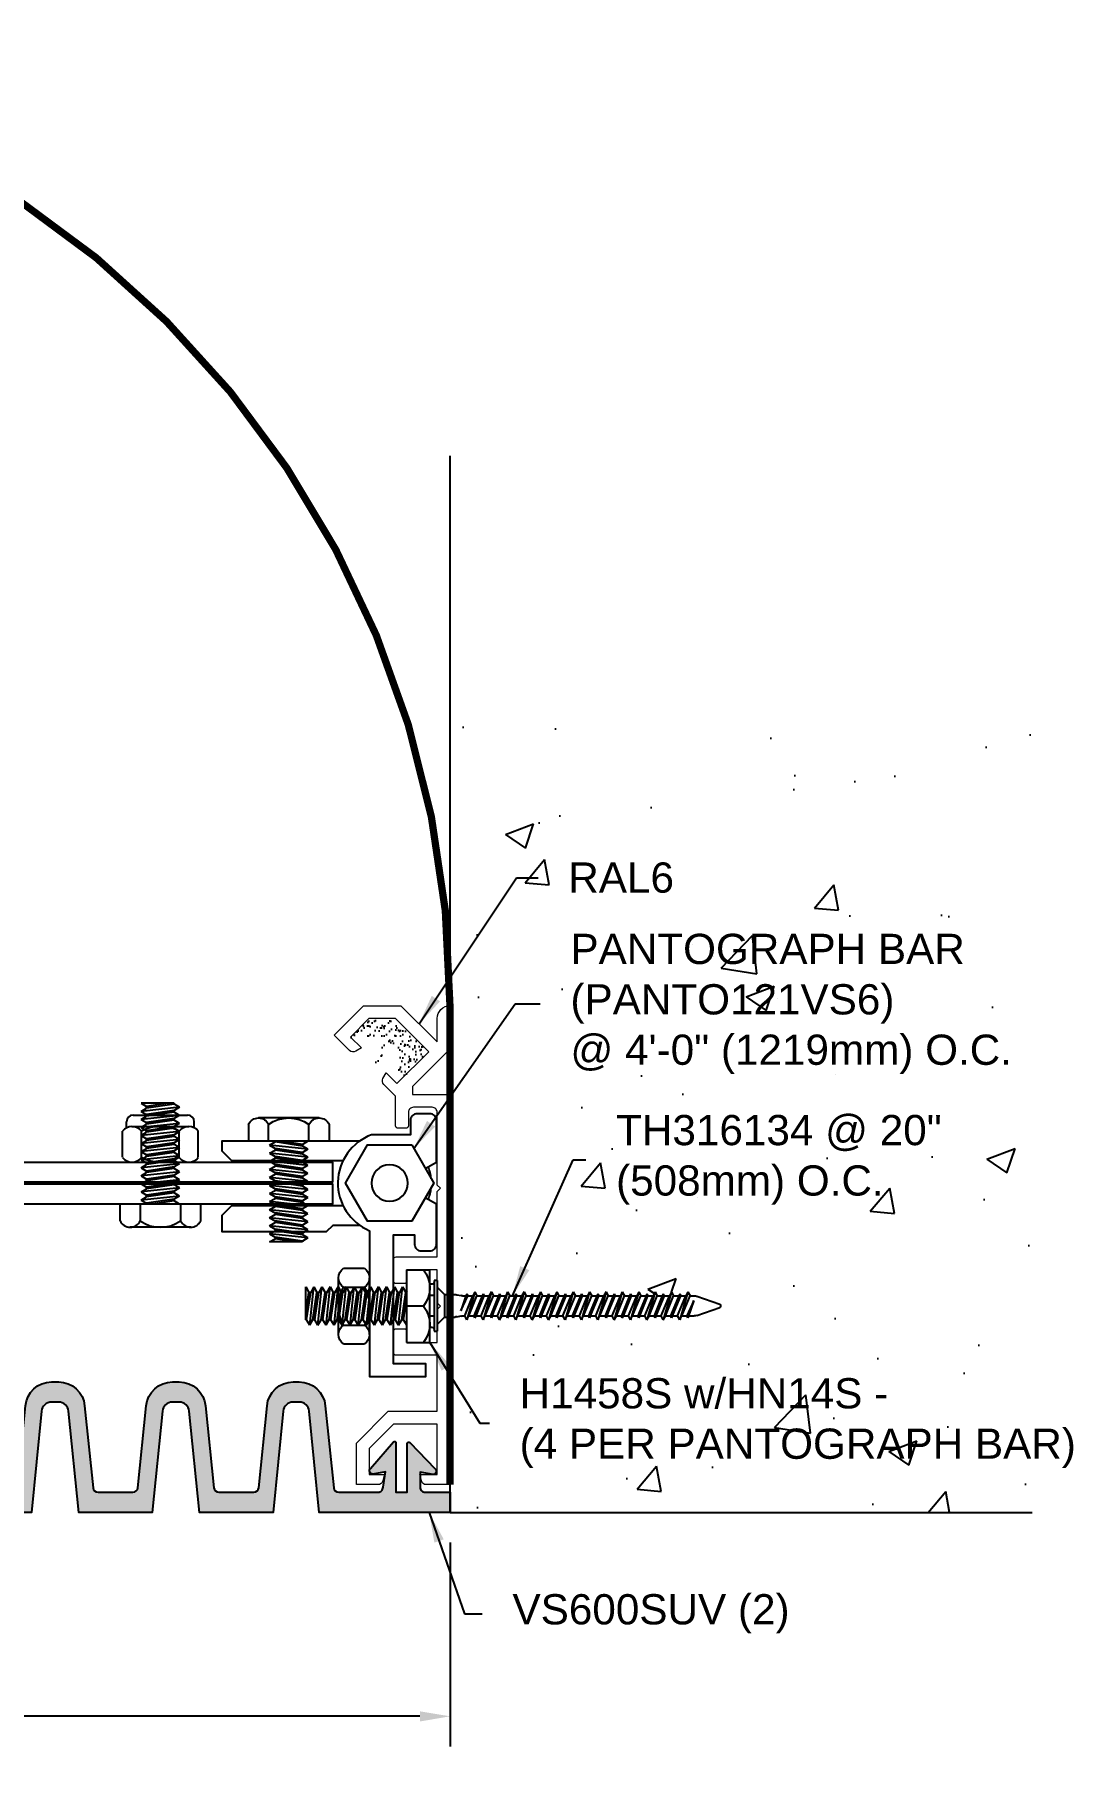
# Model space of a CAD drawing. Header units: inches. Extents: x 1.6 to 29.2, y -12.1 to 19.9.
# Drawn here: x 22.76 to 29.24, y -11.4 to -0.7 of the extents above; entities that cross this region are included whole.
import ezdxf

# ---------------------------------------------------------------- set-up
doc = ezdxf.new("R2010")
doc.units = ezdxf.units.IN
doc.header["$MEASUREMENT"] = 0
for name, color, linetype in [('Anchors', 4, 'Continuous'), ('Conditions', 1, 'Continuous'), ('Dimensions', 3, 'Continuous'), ('Fillers', 2, 'Continuous'), ('Metals', 7, 'Continuous'), ('Text', 2, 'Continuous')]:
    doc.layers.add(name, color=color, linetype=linetype)
doc.styles.add('Arial', font='arial.ttf')
doc.dimstyles.new('Arial', dxfattribs={"dimtxt": 0.1875, "dimasz": 0.1875, "dimexe": 0.1875, "dimexo": 0.1875, "dimgap": 0.1875, "dimtad": 0, "dimtih": 1, "dimtoh": 1, "dimdec": 4, "dimzin": 0, "dimdsep": 46, "dimlunit": 4, "dimtxsty": 'Arial', "dimcen": 0.1875, "dimadec": 0, "dimazin": 0, "dimtfac": 1, "dimtdec": 4, "dimtofl": 0, "dimtmove": 0, "dimatfit": 3, "dimfxl": 0, "dimfrac": 2, "dimtolj": 1, "dimtzin": 0, "dimarcsym": 0})

# ---------------------------------------------------------------- blocks, each defined once
blk = doc.blocks.new('H1458S')
for p, q in [((-0.188, 0.144), (0.187, 0.144)), ((-0.25, 0.104), (-0.25, 0)), ((-0.25, 0), (0.25, 0)), ((-0.125, 0), (-0.125, 0.104)), ((-0.119, 0), (-0.085, -0.02)), ((-0.085, -0.02), (0.048, 0)), ((0.125, 0), (0.125, 0.104)), ((0.25, 0.104), (0.25, 0)), ((-0.119, -0.05), (0.119, -0.025)), ((-0.119, -0.05), (-0.085, -0.03)), ((-0.119, -0.05), (-0.085, -0.07)), ((-0.119, -0.1), (0.119, -0.075)), ((-0.119, -0.1), (-0.085, -0.08)), ((-0.119, -0.1), (-0.085, -0.12)), ((-0.085, -0.03), (0.085, -0.005)), ((-0.085, -0.02), (-0.085, -0.03)), ((-0.085, -0.07), (0.085, -0.045)), ((-0.085, -0.08), (0.085, -0.055)), ((-0.085, -0.07), (-0.085, -0.08)), ((-0.085, -0.12), (0.085, -0.095)), ((-0.085, -0.13), (0.085, -0.105)), ((0.094, 0), (0.085, -0.005)), ((0.119, -0.025), (0.085, -0.005)), ((0.119, -0.025), (0.085, -0.045)), ((0.085, -0.045), (0.085, -0.055)), ((0.119, -0.075), (0.085, -0.055)), ((0.119, -0.075), (0.085, -0.095)), ((0.085, -0.095), (0.085, -0.105)), ((0.119, -0.125), (0.085, -0.105)), ((-0.119, -0.15), (0.119, -0.125)), ((-0.119, -0.15), (-0.085, -0.13)), ((-0.119, -0.15), (-0.085, -0.17)), ((-0.119, -0.2), (0.119, -0.175)), ((-0.119, -0.2), (-0.085, -0.18)), ((-0.119, -0.2), (-0.085, -0.22)), ((-0.085, -0.12), (-0.085, -0.13)), ((-0.085, -0.17), (0.085, -0.145)), ((-0.085, -0.18), (0.085, -0.155)), ((-0.085, -0.17), (-0.085, -0.18)), ((-0.085, -0.22), (0.085, -0.195)), ((-0.085, -0.23), (0.085, -0.205)), ((0.119, -0.125), (0.085, -0.145)), ((0.085, -0.145), (0.085, -0.155)), ((0.119, -0.175), (0.085, -0.155)), ((0.119, -0.175), (0.085, -0.195)), ((0.085, -0.195), (0.085, -0.205)), ((0.119, -0.225), (0.085, -0.205)), ((-0.119, -0.25), (0.119, -0.225)), ((-0.119, -0.25), (-0.085, -0.23)), ((-0.119, -0.25), (-0.085, -0.27)), ((-0.119, -0.3), (0.119, -0.275)), ((-0.119, -0.3), (-0.085, -0.28)), ((-0.119, -0.3), (-0.085, -0.32)), ((-0.085, -0.22), (-0.085, -0.23)), ((-0.085, -0.27), (0.085, -0.245)), ((-0.085, -0.28), (0.085, -0.255)), ((-0.085, -0.27), (-0.085, -0.28)), ((-0.085, -0.32), (0.085, -0.295)), ((-0.085, -0.33), (0.085, -0.305)), ((-0.085, -0.32), (-0.085, -0.33)), ((0.119, -0.225), (0.085, -0.245)), ((0.085, -0.245), (0.085, -0.255)), ((0.119, -0.275), (0.085, -0.255)), ((0.119, -0.275), (0.085, -0.295)), ((0.085, -0.295), (0.085, -0.305)), ((0.119, -0.325), (0.085, -0.305)), ((-0.119, -0.35), (0.119, -0.325)), ((-0.119, -0.35), (-0.085, -0.33)), ((-0.119, -0.35), (-0.085, -0.37)), ((-0.119, -0.4), (0.119, -0.375)), ((-0.119, -0.4), (-0.085, -0.38)), ((-0.119, -0.4), (-0.085, -0.42)), ((-0.119, -0.45), (0.119, -0.425)), ((-0.085, -0.37), (0.085, -0.345)), ((-0.085, -0.38), (0.085, -0.355)), ((-0.085, -0.37), (-0.085, -0.38)), ((-0.085, -0.42), (0.085, -0.395)), ((-0.085, -0.43), (0.085, -0.405)), ((-0.085, -0.42), (-0.085, -0.43)), ((0.119, -0.325), (0.085, -0.345)), ((0.085, -0.345), (0.085, -0.355)), ((0.119, -0.375), (0.085, -0.355)), ((0.119, -0.375), (0.085, -0.395)), ((0.085, -0.395), (0.085, -0.405)), ((0.119, -0.425), (0.085, -0.405)), ((0.119, -0.425), (0.085, -0.445)), ((-0.119, -0.45), (-0.085, -0.43)), ((-0.119, -0.45), (-0.085, -0.47)), ((-0.119, -0.5), (0.119, -0.475)), ((-0.119, -0.5), (-0.085, -0.48)), ((-0.119, -0.5), (-0.085, -0.52)), ((-0.119, -0.55), (0.119, -0.525)), ((-0.119, -0.55), (-0.085, -0.53)), ((-0.085, -0.47), (0.085, -0.445)), ((-0.085, -0.48), (0.085, -0.455)), ((-0.085, -0.47), (-0.085, -0.48)), ((-0.085, -0.52), (0.085, -0.495)), ((-0.085, -0.53), (0.085, -0.505)), ((-0.085, -0.52), (-0.085, -0.53)), ((0.085, -0.445), (0.085, -0.455)), ((0.119, -0.475), (0.085, -0.455)), ((0.119, -0.475), (0.085, -0.495)), ((0.085, -0.495), (0.085, -0.505)), ((0.119, -0.525), (0.085, -0.505)), ((0.119, -0.525), (0.085, -0.545)), ((-0.119, -0.55), (-0.085, -0.57)), ((-0.119, -0.6), (0.119, -0.575)), ((-0.119, -0.6), (-0.085, -0.58)), ((-0.119, -0.6), (-0.085, -0.62)), ((-0.085, -0.57), (0.085, -0.545)), ((-0.085, -0.58), (0.085, -0.555)), ((-0.085, -0.57), (-0.085, -0.58)), ((-0.085, -0.62), (0.085, -0.595)), ((-0.085, -0.62), (-0.085, -0.625)), ((-0.085, -0.625), (0.119, -0.625)), ((-0.048, -0.625), (0.085, -0.605)), ((0.085, -0.545), (0.085, -0.555)), ((0.119, -0.575), (0.085, -0.555)), ((0.119, -0.575), (0.085, -0.595)), ((0.085, -0.595), (0.085, -0.605)), ((0.119, -0.625), (0.085, -0.605))]:
    blk.add_line(p, q)
for centre, radius, start, end in [((-0.188, 0.075), 0.0688, 24.7615, 155.2385), ((0, -0.071), 0.215, 54.5107, 125.4893), ((0.187, 0.075), 0.0688, 24.7615, 155.2385)]:
    blk.add_arc(centre, radius, start, end)
blk = doc.blocks.new('HLN14S')
for p, q in [((-0.21, 0.213), (-0.21, 0.25)), ((-0.176, 0.222), (0.176, 0.222)), ((-0.168, 0.292), (0.168, 0.292)), ((0.21, 0.213), (0.21, 0.25)), ((-0.234, 0.03), (-0.234, 0.192)), ((-0.117, 0.03), (-0.117, 0.192)), ((0.117, 0.03), (0.117, 0.192)), ((0.234, 0.03), (0.234, 0.192)), ((-0.176, 0), (0.176, 0))]:
    blk.add_line(p, q)
for centre, radius, start, end in [((-0.176, 0.149), 0.0723, 35.7751, 144.2249), ((-0.168, 0.25), 0.0418, 90, 180), ((0, -0.022), 0.244, 61.2813, 118.7187), ((0.176, 0.149), 0.0723, 35.7751, 144.2249), ((0.168, 0.25), 0.0418, 0, 90), ((-0.176, 0.072), 0.0723, 215.7751, 324.2249), ((0, 0.244), 0.244, 241.2813, 298.7187), ((0.176, 0.072), 0.0723, 215.7751, 324.2249)]:
    blk.add_arc(centre, radius, start, end)
blk = doc.blocks.new('HN14S')
for p, q in [((-0.176, 0), (0.176, 0)), ((-0.234, -0.161), (-0.234, -0.03)), ((-0.117, -0.161), (-0.117, -0.03)), ((0.117, -0.161), (0.117, -0.03)), ((0.235, -0.161), (0.235, -0.03)), ((-0.176, -0.191), (0.176, -0.191))]:
    blk.add_line(p, q)
for centre, radius, start, end in [((-0.176, -0.072), 0.0723, 35.7751, 144.2249), ((0, -0.244), 0.244, 61.2813, 118.7187), ((0.176, -0.072), 0.0723, 35.7751, 144.2249), ((-0.176, -0.119), 0.0723, 215.7751, 324.2249), ((0, 0.053), 0.244, 241.2813, 298.7187), ((0.176, -0.119), 0.0723, 215.7751, 324.2249)]:
    blk.add_arc(centre, radius, start, end)
blk = doc.blocks.new('H1458 TURNED')
for p, q in [((2.003, 22.663), (1.859, 22.663)), ((1.859, 22.213), (1.859, 22.663)), ((2.003, 22.213), (2.003, 22.663)), ((2.003, 22.532), (2.009, 22.523)), ((2.028, 22.557), (2.009, 22.523)), ((2.034, 22.353), (2.009, 22.523)), ((2.028, 22.557), (2.048, 22.523)), ((2.053, 22.319), (2.028, 22.557)), ((2.073, 22.353), (2.048, 22.523)), ((2.048, 22.523), (2.059, 22.523)), ((2.078, 22.557), (2.059, 22.523)), ((2.084, 22.353), (2.059, 22.523)), ((2.078, 22.557), (2.098, 22.523)), ((2.103, 22.319), (2.078, 22.557)), ((2.123, 22.353), (2.098, 22.523)), ((2.098, 22.523), (2.109, 22.523)), ((2.128, 22.557), (2.109, 22.523)), ((2.134, 22.353), (2.109, 22.523)), ((2.128, 22.557), (2.148, 22.523)), ((2.153, 22.319), (2.128, 22.557)), ((2.173, 22.353), (2.148, 22.523)), ((2.148, 22.523), (2.159, 22.523)), ((2.178, 22.557), (2.159, 22.523)), ((2.184, 22.353), (2.159, 22.523)), ((2.178, 22.557), (2.198, 22.523)), ((2.203, 22.319), (2.178, 22.557)), ((2.223, 22.353), (2.198, 22.523)), ((2.198, 22.523), (2.209, 22.523)), ((2.228, 22.557), (2.209, 22.523)), ((2.234, 22.353), (2.209, 22.523)), ((2.228, 22.557), (2.248, 22.523)), ((2.253, 22.319), (2.228, 22.557)), ((2.273, 22.353), (2.248, 22.523)), ((2.248, 22.523), (2.259, 22.523)), ((2.278, 22.557), (2.259, 22.523)), ((2.284, 22.353), (2.259, 22.523)), ((2.278, 22.557), (2.298, 22.523)), ((2.303, 22.319), (2.278, 22.557)), ((2.298, 22.523), (2.309, 22.523)), ((2.323, 22.353), (2.298, 22.523)), ((2.328, 22.557), (2.309, 22.523)), ((2.334, 22.353), (2.309, 22.523)), ((2.328, 22.557), (2.348, 22.523)), ((2.353, 22.319), (2.328, 22.557)), ((2.373, 22.353), (2.348, 22.523)), ((2.348, 22.523), (2.359, 22.523)), ((2.378, 22.557), (2.359, 22.523)), ((2.384, 22.353), (2.359, 22.523)), ((2.378, 22.557), (2.398, 22.523)), ((2.403, 22.319), (2.378, 22.557)), ((2.423, 22.353), (2.398, 22.523)), ((2.398, 22.523), (2.409, 22.523)), ((2.428, 22.557), (2.409, 22.523)), ((2.434, 22.353), (2.409, 22.523)), ((2.428, 22.557), (2.448, 22.523)), ((2.453, 22.319), (2.428, 22.557)), ((2.473, 22.353), (2.448, 22.523)), ((2.448, 22.523), (2.459, 22.523)), ((2.478, 22.557), (2.459, 22.523)), ((2.484, 22.353), (2.459, 22.523)), ((2.478, 22.557), (2.498, 22.523)), ((2.503, 22.319), (2.478, 22.557)), ((2.523, 22.353), (2.498, 22.523)), ((2.498, 22.523), (2.509, 22.523)), ((2.528, 22.557), (2.509, 22.523)), ((2.534, 22.353), (2.509, 22.523)), ((2.528, 22.557), (2.548, 22.523)), ((2.553, 22.319), (2.528, 22.557)), ((2.573, 22.353), (2.548, 22.523)), ((2.548, 22.523), (2.559, 22.523)), ((2.578, 22.557), (2.559, 22.523)), ((2.584, 22.353), (2.559, 22.523)), ((2.578, 22.557), (2.598, 22.523)), ((2.603, 22.319), (2.578, 22.557)), ((2.598, 22.523), (2.609, 22.523)), ((2.623, 22.353), (2.598, 22.523)), ((2.628, 22.557), (2.609, 22.523)), ((2.628, 22.389), (2.609, 22.523)), ((2.628, 22.353), (2.628, 22.557)), ((1.899, 22.438), (2.003, 22.438)), ((2.023, 22.353), (2.003, 22.486)), ((2.003, 22.319), (2.023, 22.353)), ((2.023, 22.353), (2.034, 22.353)), ((2.053, 22.319), (2.034, 22.353)), ((2.053, 22.319), (2.073, 22.353)), ((2.073, 22.353), (2.084, 22.353)), ((2.103, 22.319), (2.084, 22.353)), ((2.103, 22.319), (2.123, 22.353)), ((2.123, 22.353), (2.134, 22.353)), ((2.153, 22.319), (2.134, 22.353)), ((2.153, 22.319), (2.173, 22.353)), ((2.173, 22.353), (2.184, 22.353)), ((2.203, 22.319), (2.184, 22.353)), ((2.203, 22.319), (2.223, 22.353)), ((2.223, 22.353), (2.234, 22.353)), ((2.253, 22.319), (2.234, 22.353)), ((2.253, 22.319), (2.273, 22.353)), ((2.273, 22.353), (2.284, 22.353)), ((2.303, 22.319), (2.284, 22.353)), ((2.303, 22.319), (2.323, 22.353)), ((2.323, 22.353), (2.334, 22.353)), ((2.353, 22.319), (2.334, 22.353)), ((2.353, 22.319), (2.373, 22.353)), ((2.373, 22.353), (2.384, 22.353)), ((2.403, 22.319), (2.384, 22.353)), ((2.403, 22.319), (2.423, 22.353)), ((2.423, 22.353), (2.434, 22.353)), ((2.453, 22.319), (2.434, 22.353)), ((2.453, 22.319), (2.473, 22.353)), ((2.473, 22.353), (2.484, 22.353)), ((2.503, 22.319), (2.484, 22.353)), ((2.503, 22.319), (2.523, 22.353)), ((2.523, 22.353), (2.534, 22.353)), ((2.553, 22.319), (2.534, 22.353)), ((2.553, 22.319), (2.573, 22.353)), ((2.573, 22.353), (2.584, 22.353)), ((2.603, 22.319), (2.584, 22.353)), ((2.603, 22.319), (2.623, 22.353)), ((2.623, 22.353), (2.628, 22.353)), ((2.003, 22.213), (1.859, 22.213)), ((2.003, 22.213), (1.899, 22.213))]:
    blk.add_line(p, q)
for centre in [(2.036, 22.551), (2.036, 22.326)]:
    blk.add_arc(centre, 0.177, 140.4539, 219.5461)
blk = doc.blocks.new('TH316134 BEYOND')
for p, q in [((-0.157, 0.019), (0.157, 0.019)), ((-0.157, 0), (-0.157, 0.019)), ((-0.157, 0), (0.157, 0)), ((-0.135, 0.029), (-0.134, 0.046)), ((-0.115, 0), (-0.07, -0.045)), ((-0.065, 0.019), (-0.065, 0.046)), ((0.064, 0.019), (0.064, 0.046)), ((0.115, 0), (0.07, -0.045)), ((0.135, 0.029), (0.134, 0.046)), ((0.157, 0.019), (0.157, 0)), ((-0.07, -0.045), (0.07, -0.045)), ((-0.07, -0.045), (-0.07, -0.112)), ((0.07, -0.045), (0.07, -0.112)), ((-0.086, -0.234), (0.086, -0.184)), ((-0.074, -0.184), (0.032, -0.147)), ((-0.074, -0.184), (-0.062, -0.177)), ((-0.074, -0.184), (-0.062, -0.19)), ((-0.069, -0.122), (-0.063, -0.148)), ((0.032, -0.147), (-0.062, -0.19)), ((-0.062, -0.177), (0.032, -0.147)), ((-0.062, -0.157), (-0.062, -0.177)), ((0.062, -0.171), (-0.062, -0.221)), ((-0.062, -0.19), (-0.062, -0.221)), ((0.062, -0.197), (-0.062, -0.247)), ((0.062, -0.157), (0.062, -0.171)), ((0.086, -0.184), (0.062, -0.171)), ((0.086, -0.184), (0.062, -0.197)), ((0.062, -0.197), (0.062, -0.228)), ((0.069, -0.122), (0.063, -0.148)), ((-0.086, -0.234), (-0.062, -0.221)), ((-0.086, -0.234), (-0.062, -0.247)), ((-0.086, -0.336), (0.086, -0.285)), ((-0.074, -0.285), (0.074, -0.234)), ((-0.074, -0.285), (-0.062, -0.279)), ((-0.074, -0.285), (-0.062, -0.291)), ((-0.062, -0.279), (0.062, -0.228)), ((0.062, -0.241), (-0.062, -0.291)), ((-0.062, -0.247), (-0.062, -0.279)), ((0.062, -0.272), (-0.062, -0.323)), ((-0.062, -0.291), (-0.062, -0.323)), ((0.062, -0.298), (-0.062, -0.349)), ((0.074, -0.234), (0.062, -0.228)), ((0.074, -0.234), (0.062, -0.241)), ((0.062, -0.241), (0.062, -0.272)), ((0.086, -0.285), (0.062, -0.272)), ((0.086, -0.285), (0.062, -0.298)), ((0.062, -0.298), (0.062, -0.33)), ((-0.086, -0.336), (-0.062, -0.323)), ((-0.086, -0.336), (-0.062, -0.349)), ((-0.086, -0.437), (0.086, -0.387)), ((-0.086, -0.437), (-0.062, -0.425)), ((-0.074, -0.387), (0.074, -0.336)), ((-0.074, -0.387), (-0.062, -0.381)), ((-0.074, -0.387), (-0.062, -0.393)), ((-0.062, -0.381), (0.062, -0.33)), ((0.062, -0.342), (-0.062, -0.393)), ((-0.062, -0.349), (-0.062, -0.381)), ((0.062, -0.374), (-0.062, -0.425)), ((-0.062, -0.393), (-0.062, -0.425)), ((0.062, -0.4), (-0.062, -0.45)), ((0.074, -0.336), (0.062, -0.33)), ((0.074, -0.336), (0.062, -0.342)), ((0.062, -0.342), (0.062, -0.374)), ((0.086, -0.387), (0.062, -0.374)), ((0.086, -0.387), (0.062, -0.4)), ((0.062, -0.4), (0.062, -0.431)), ((-0.086, -0.437), (-0.062, -0.45)), ((-0.086, -0.539), (0.086, -0.488)), ((-0.086, -0.539), (-0.062, -0.526)), ((-0.074, -0.488), (0.074, -0.437)), ((-0.074, -0.488), (-0.062, -0.482)), ((-0.074, -0.488), (-0.062, -0.494)), ((-0.062, -0.482), (0.062, -0.431)), ((0.062, -0.444), (-0.062, -0.494)), ((-0.062, -0.45), (-0.062, -0.482)), ((0.062, -0.475), (-0.062, -0.526)), ((-0.062, -0.494), (-0.062, -0.526)), ((0.062, -0.501), (-0.062, -0.552)), ((-0.062, -0.584), (0.062, -0.533)), ((0.074, -0.437), (0.062, -0.431)), ((0.074, -0.437), (0.062, -0.444)), ((0.062, -0.444), (0.062, -0.475)), ((0.086, -0.488), (0.062, -0.475)), ((0.086, -0.488), (0.062, -0.501)), ((0.062, -0.501), (0.062, -0.533)), ((0.074, -0.539), (0.062, -0.533)), ((-0.086, -0.539), (-0.062, -0.552)), ((-0.086, -0.641), (0.086, -0.59)), ((-0.086, -0.641), (-0.062, -0.628)), ((-0.086, -0.641), (-0.062, -0.654)), ((-0.074, -0.59), (0.074, -0.539)), ((-0.074, -0.59), (-0.062, -0.584)), ((-0.074, -0.59), (-0.062, -0.596)), ((-0.074, -0.691), (0.074, -0.641)), ((0.062, -0.545), (-0.062, -0.596)), ((-0.062, -0.552), (-0.062, -0.584)), ((0.062, -0.577), (-0.062, -0.628)), ((-0.062, -0.596), (-0.062, -0.628)), ((0.062, -0.603), (-0.062, -0.654)), ((-0.062, -0.685), (0.062, -0.634)), ((0.074, -0.539), (0.062, -0.545)), ((0.062, -0.545), (0.062, -0.577)), ((0.086, -0.59), (0.062, -0.577)), ((0.086, -0.59), (0.062, -0.603)), ((0.062, -0.603), (0.062, -0.634)), ((0.074, -0.641), (0.062, -0.634)), ((0.074, -0.641), (0.062, -0.647)), ((-0.086, -0.742), (0.086, -0.691)), ((-0.086, -0.742), (-0.062, -0.729)), ((-0.086, -0.742), (-0.062, -0.755)), ((-0.074, -0.691), (-0.062, -0.685)), ((-0.074, -0.691), (-0.062, -0.698)), ((-0.074, -0.793), (0.074, -0.742)), ((0.062, -0.647), (-0.062, -0.698)), ((-0.062, -0.654), (-0.062, -0.685)), ((0.062, -0.678), (-0.062, -0.729)), ((-0.062, -0.698), (-0.062, -0.729)), ((0.062, -0.704), (-0.062, -0.755)), ((-0.062, -0.787), (0.062, -0.736)), ((0.062, -0.748), (-0.062, -0.799)), ((0.062, -0.647), (0.062, -0.678)), ((0.086, -0.691), (0.062, -0.678)), ((0.086, -0.691), (0.062, -0.704)), ((0.062, -0.704), (0.062, -0.736)), ((0.074, -0.742), (0.062, -0.736)), ((0.074, -0.742), (0.062, -0.748)), ((0.062, -0.748), (0.062, -0.78)), ((-0.086, -0.844), (0.086, -0.793)), ((-0.086, -0.844), (-0.062, -0.831)), ((-0.086, -0.844), (-0.062, -0.857)), ((-0.074, -0.793), (-0.062, -0.787)), ((-0.074, -0.793), (-0.062, -0.799)), ((-0.074, -0.895), (0.074, -0.844)), ((-0.062, -0.755), (-0.062, -0.787)), ((0.062, -0.78), (-0.062, -0.831)), ((-0.062, -0.799), (-0.062, -0.831)), ((0.062, -0.806), (-0.062, -0.857)), ((-0.062, -0.888), (0.062, -0.838)), ((0.062, -0.85), (-0.062, -0.901)), ((-0.062, -0.857), (-0.062, -0.888)), ((0.086, -0.793), (0.062, -0.78)), ((0.086, -0.793), (0.062, -0.806)), ((0.062, -0.806), (0.062, -0.838)), ((0.074, -0.844), (0.062, -0.838)), ((0.074, -0.844), (0.062, -0.85)), ((0.062, -0.85), (0.062, -0.882)), ((-0.086, -0.945), (0.086, -0.895)), ((-0.086, -0.945), (-0.062, -0.932)), ((-0.086, -0.945), (-0.062, -0.958)), ((-0.074, -0.895), (-0.062, -0.888)), ((-0.074, -0.895), (-0.062, -0.901)), ((-0.074, -0.996), (0.074, -0.945)), ((0.062, -0.882), (-0.062, -0.932)), ((-0.062, -0.901), (-0.062, -0.932)), ((0.062, -0.907), (-0.062, -0.958)), ((-0.062, -0.99), (0.062, -0.939)), ((0.062, -0.951), (-0.062, -1.002)), ((-0.062, -0.958), (-0.062, -0.99)), ((0.086, -0.895), (0.062, -0.882)), ((0.086, -0.895), (0.062, -0.907)), ((0.062, -0.907), (0.062, -0.939)), ((0.074, -0.945), (0.062, -0.939)), ((0.074, -0.945), (0.062, -0.951)), ((0.062, -0.951), (0.062, -0.983)), ((-0.086, -1.047), (0.086, -0.996)), ((-0.086, -1.047), (-0.062, -1.034)), ((-0.086, -1.047), (-0.062, -1.06)), ((-0.074, -0.996), (-0.062, -0.99)), ((-0.074, -0.996), (-0.062, -1.002)), ((-0.074, -1.098), (0.074, -1.047)), ((0.062, -0.983), (-0.062, -1.034)), ((-0.062, -1.002), (-0.062, -1.034)), ((0.062, -1.009), (-0.062, -1.06)), ((-0.062, -1.091), (0.062, -1.041)), ((0.062, -1.053), (-0.062, -1.104)), ((-0.062, -1.06), (-0.062, -1.091)), ((0.086, -0.996), (0.062, -0.983)), ((0.086, -0.996), (0.062, -1.009)), ((0.062, -1.009), (0.062, -1.041)), ((0.074, -1.047), (0.062, -1.041)), ((0.074, -1.047), (0.062, -1.053)), ((0.062, -1.053), (0.062, -1.085)), ((-0.086, -1.148), (0.086, -1.098)), ((-0.086, -1.148), (-0.062, -1.136)), ((-0.086, -1.148), (-0.062, -1.161)), ((-0.074, -1.098), (-0.062, -1.091)), ((-0.074, -1.098), (-0.062, -1.104)), ((-0.074, -1.199), (0.074, -1.148)), ((0.062, -1.085), (-0.062, -1.136)), ((-0.062, -1.104), (-0.062, -1.136)), ((0.062, -1.111), (-0.062, -1.161)), ((-0.062, -1.193), (0.062, -1.142)), ((0.062, -1.155), (-0.062, -1.205)), ((-0.062, -1.161), (-0.062, -1.193)), ((0.086, -1.098), (0.062, -1.085)), ((0.086, -1.098), (0.062, -1.111)), ((0.062, -1.111), (0.062, -1.142)), ((0.074, -1.148), (0.062, -1.142)), ((0.074, -1.148), (0.062, -1.155)), ((0.062, -1.155), (0.062, -1.186)), ((-0.086, -1.25), (0.086, -1.199)), ((-0.086, -1.25), (-0.062, -1.237)), ((-0.086, -1.25), (-0.062, -1.263)), ((-0.074, -1.199), (-0.062, -1.193)), ((-0.074, -1.199), (-0.062, -1.205)), ((-0.074, -1.301), (0.074, -1.25)), ((0.062, -1.186), (-0.062, -1.237)), ((-0.062, -1.205), (-0.062, -1.237)), ((0.062, -1.212), (-0.062, -1.263)), ((-0.062, -1.295), (0.062, -1.244)), ((0.062, -1.256), (-0.062, -1.307)), ((-0.062, -1.263), (-0.062, -1.295)), ((0.086, -1.199), (0.062, -1.186)), ((0.086, -1.199), (0.062, -1.212)), ((0.062, -1.212), (0.062, -1.244)), ((0.074, -1.25), (0.062, -1.244)), ((0.074, -1.25), (0.062, -1.256)), ((0.062, -1.256), (0.062, -1.288)), ((-0.086, -1.352), (0.086, -1.301)), ((-0.086, -1.352), (-0.062, -1.339)), ((-0.086, -1.352), (-0.062, -1.364)), ((-0.074, -1.301), (-0.062, -1.295)), ((-0.074, -1.301), (-0.062, -1.307)), ((-0.074, -1.402), (0.074, -1.352)), ((0.062, -1.288), (-0.062, -1.339)), ((-0.062, -1.307), (-0.062, -1.339)), ((0.062, -1.314), (-0.062, -1.364)), ((-0.062, -1.396), (0.062, -1.345)), ((0.062, -1.358), (-0.062, -1.409)), ((-0.062, -1.364), (-0.062, -1.396)), ((0.062, -1.389), (-0.062, -1.44)), ((0.086, -1.301), (0.062, -1.288)), ((0.086, -1.301), (0.062, -1.314)), ((0.062, -1.314), (0.062, -1.345)), ((0.074, -1.352), (0.062, -1.345)), ((0.074, -1.352), (0.062, -1.358)), ((0.062, -1.358), (0.062, -1.389)), ((0.086, -1.402), (0.062, -1.389)), ((-0.086, -1.453), (0.086, -1.402)), ((-0.086, -1.453), (-0.062, -1.44)), ((-0.086, -1.453), (-0.062, -1.466)), ((-0.074, -1.402), (-0.062, -1.396)), ((-0.074, -1.402), (-0.062, -1.409)), ((-0.074, -1.504), (0.074, -1.453)), ((-0.074, -1.504), (-0.062, -1.498)), ((-0.062, -1.409), (-0.062, -1.44)), ((0.062, -1.415), (-0.062, -1.466)), ((-0.062, -1.498), (0.062, -1.447)), ((0.062, -1.459), (-0.062, -1.51)), ((-0.062, -1.466), (-0.062, -1.498)), ((0.062, -1.491), (-0.062, -1.542)), ((0.086, -1.402), (0.062, -1.415)), ((0.062, -1.415), (0.062, -1.447)), ((0.074, -1.453), (0.062, -1.447)), ((0.074, -1.453), (0.062, -1.459)), ((0.062, -1.459), (0.062, -1.491)), ((0.086, -1.504), (0.062, -1.491)), ((-0.086, -1.555), (0.086, -1.504)), ((-0.086, -1.555), (-0.062, -1.542)), ((-0.086, -1.555), (-0.062, -1.568)), ((-0.074, -1.504), (-0.062, -1.51)), ((-0.062, -1.51), (-0.062, -1.542)), ((0.062, -1.517), (-0.062, -1.568)), ((-0.062, -1.568), (-0.062, -1.593)), ((-0.034, -1.592), (0.062, -1.549)), ((-0.034, -1.592), (0.074, -1.555)), ((0.062, -1.561), (-0.034, -1.592)), ((0.086, -1.504), (0.062, -1.517)), ((0.062, -1.517), (0.062, -1.549)), ((0.074, -1.555), (0.062, -1.549)), ((0.074, -1.555), (0.062, -1.561)), ((0.062, -1.561), (0.062, -1.593)), ((-0.06, -1.609), (-0.01, -1.752)), ((0.06, -1.609), (0.01, -1.752))]:
    blk.add_line(p, q)
for centre, radius, start, end in [((-0.146, 0.03), 0.0112, 270, 355), ((0.146, 0.03), 0.0112, 185, 270), ((-0.023, -0.112), 0.0465, 180, 191.9357), ((-0.109, -0.157), 0.0465, 0, 11.9357), ((0.109, -0.157), 0.0465, 168.0643, 180), ((0.023, -0.112), 0.0465, 348.0643, 0), ((-0.016, -1.593), 0.0465, 180, 199.3058), ((0.016, -1.593), 0.0465, 340.6942, 0), ((0, -1.747), 0.0106, 204.1001, 335.8999)]:
    blk.add_arc(centre, radius, start, end)
blk = doc.blocks.new('Ral6')
at = {"lineweight": 5}
blk.add_lwpolyline([(4.189, 4.51, 0.414214), (4.204, 4.525), (4.204, 4.66, 0.414214), (4.189, 4.675), (3.934, 4.675), (3.934, 5.081), (3.914, 5.101), (3.934, 5.121), (3.934, 5.572, -0.414214), (3.965, 5.603), (4.081, 5.603, -0.414214), (4.112, 5.572), (4.112, 5.488, 0.414214), (4.127, 5.473), (4.177, 5.473, 0.414214), (4.192, 5.488), (4.192, 5.672), (4.265, 5.745, 0.339454), (4.27, 5.782), (4.25, 5.817), (4.183, 5.75), (3.986, 5.947), (4.192, 6.153), (4.357, 6.153), (4.471, 6.039), (4.404, 5.971), (4.439, 5.951, 0.339454), (4.477, 5.956), (4.572, 6.051), (4.39, 6.233), (4.159, 6.233), (3.934, 6.009), (3.934, 6.154, 0.416043), (3.854, 6.233), (3.854, 5.966), (4.087, 5.733), (4.087, 5.683), (3.854, 5.683), (3.854, 3.263), (4.002, 3.263, 0.339454), (4.032, 3.286), (4.042, 3.325), (3.934, 3.325), (3.934, 3.638), (4.205, 3.638), (4.355, 3.488), (4.355, 3.325), (4.26, 3.325), (4.271, 3.286, 0.339454), (4.301, 3.263), (4.435, 3.263), (4.435, 3.521), (4.238, 3.718), (3.934, 3.718), (3.934, 4.065), (4.189, 4.065, 0.414214), (4.204, 4.08), (4.204, 4.215, 0.414214), (4.189, 4.23), (4.139, 4.23, 0.414214), (4.124, 4.215), (4.124, 4.145), (3.934, 4.145), (3.934, 4.35), (3.914, 4.37), (3.934, 4.39), (3.934, 4.595), (4.124, 4.595), (4.124, 4.525, 0.414214), (4.139, 4.51)], format="xyb", close=True, dxfattribs=at)
blk = doc.blocks.new('BL14B & C + ALL THREAD AND NUT')
for points in [[(3.127, 22.822), (3.058, 22.862), (3.058, 23.122, -0.414214), (3.098, 23.162), (3.178, 23.162, -0.414214), (3.218, 23.122), (3.218, 23.032), (3.46, 23.032, -0.678595), (3.473, 22.437), (3.473, 21.532), (3.123, 21.532), (3.123, 21.612), (3.323, 21.612), (3.323, 22.412), (3.193, 22.412), (3.193, 22.352, -0.414214), (3.153, 22.312), (3.098, 22.312, -0.414214), (3.058, 22.352), (3.058, 22.602), (3.127, 22.641)], [(3.09, 22.759, -0.074148), (3.109, 22.833)], [(3.109, 22.631, -0.074148), (3.09, 22.705)]]:
    blk.add_lwpolyline(points, format="xyb")
blk.add_lwpolyline([(3.211, 22.969), (3.074, 22.732), (3.211, 22.495), (3.485, 22.495), (3.622, 22.732), (3.485, 22.969)], close=True)
for points in [[(3.535, 22.992), (4.388, 22.992), (4.388, 22.932), (4.328, 22.872), (3.636, 22.872)], [(3.636, 22.592), (4.328, 22.592), (4.388, 22.532), (4.388, 22.432), (3.738, 22.432), (3.698, 22.472), (3.535, 22.472)]]:
    blk.add_lwpolyline(points)
blk.add_circle((3.348, 22.732), 0.113)
blk = doc.blocks.new('pantograph - profile')
at = {"layer": 'Metals'}
for points in [[(3.701, 22.862), (14.244, 22.862), (14.244, 22.737), (3.701, 22.737)], [(3.701, 22.727), (14.244, 22.727), (14.244, 22.602), (3.701, 22.602)]]:
    blk.add_lwpolyline(points, close=True, dxfattribs=at)
at = {"xscale": -1}
blk.add_blockref('Ral6', (18.826, 17.599), dxfattribs=at)
at = {"layer": 'Anchors', "rotation": 180}
blk.add_blockref('H1458S', (13.176, 22.602), dxfattribs=at)
at = {"layer": 'Anchors'}
blk.add_blockref('HLN14S', (13.176, 22.862), dxfattribs=at)
at = {"layer": 'Anchors', "xscale": -1}
for name, p in [('H1458S', (13.972, 22.992)), ('H1458 TURNED', (16.706, -0.469))]:
    blk.add_blockref(name, p, dxfattribs=at)
for name, p, rotation in [('HN14S', (14.472, 21.969), 270), ('TH316134 BEYOND', (14.892, 21.971), 90)]:
    blk.add_blockref(name, p, dxfattribs=dict(at, rotation=rotation))
at = {"layer": 'Metals', "xscale": -1}
blk.add_blockref('BL14B & C + ALL THREAD AND NUT', (17.945, 0), dxfattribs=at)
blk = doc.blocks.new('*D38')
at = {"layer": 'Defpoints', "color": 0}
for p in [(13.334, -9.861), (25.334, -9.861), (25.334, -11.125)]:
    blk.add_point(p, dxfattribs=at)
at = {"layer": 'Dimensions', "color": 0, "lineweight": -2}
for p, q in [((13.334, -10.048), (13.334, -11.313)), ((25.334, -10.048), (25.334, -11.313)), ((13.522, -11.125), (18.582, -11.125)), ((25.147, -11.125), (20.087, -11.125))]:
    blk.add_line(p, q, dxfattribs=at)
at = {"layer": 'Dimensions', "color": 0}
for points in [[(13.522, -11.094), (13.522, -11.157), (13.334, -11.125)], [(25.147, -11.094), (25.147, -11.157), (25.334, -11.125)]]:
    blk.add_solid(points, dxfattribs=at)
at = {"layer": 'Dimensions', "color": 0, "insert": (19.334, -11.125), "char_height": 0.1875, "attachment_point": 5, "style": 'Arial'}
blk.add_mtext("\\A1;1'\\P [305mm]", dxfattribs=at)
blk = doc.blocks.new('Vs600s')
blk.add_hatch(color=256).paths.add_polyline_path([(6, 0.125), (5.825, 0.125, -0.414214), (5.794, 0.156), (5.772, 0.238), (5.874, 0.235, 0.635343), (5.89, 0.268), (5.732, 0.433, 0.67662), (5.714, 0.427), (5.714, 0.125), (5.644, 0.125), (5.644, 0.43, 0.637589), (5.628, 0.438), (5.476, 0.273, 0.699658), (5.489, 0.238), (5.574, 0.251), (5.564, 0.156, -0.414214), (5.533, 0.125), (5.311, 0.125, -0.388264), (5.28, 0.153), (5.228, 0.661, 0.388879), (5.067, 0.809), (5.028, 0.809, 0.388879), (4.867, 0.661), (4.815, 0.153, -0.388264), (4.784, 0.125), (4.568, 0.125, -0.386279), (4.537, 0.153), (4.485, 0.661, 0.388879), (4.323, 0.809), (4.279, 0.809, 0.388879), (4.118, 0.661), (4.066, 0.153, -0.388264), (4.035, 0.125), (3.819, 0.125, -0.388264), (3.788, 0.153), (3.736, 0.661, 0.388879), (3.574, 0.809), (3.531, 0.809, 0.388879), (3.369, 0.661), (3.317, 0.153, -0.388264), (3.286, 0.125), (3.147, 0.125, -0.414214), (3.116, 0.156), (3.106, 0.243), (3.183, 0.235, 0.684825), (3.196, 0.27), (3.053, 0.433, 0.67662), (3.036, 0.427), (3.036, 0.125), (2.966, 0.125), (2.966, 0.43, 0.637589), (2.949, 0.438), (2.804, 0.273, 0.699658), (2.817, 0.238), (2.896, 0.248), (2.886, 0.156, -0.414214), (2.855, 0.125), (2.716, 0.125, -0.388264), (2.685, 0.153), (2.633, 0.661, 0.388879), (2.471, 0.809), (2.427, 0.809, 0.388879), (2.266, 0.661), (2.214, 0.153, -0.388264), (2.183, 0.125), (1.967, 0.125, -0.388264), (1.936, 0.153), (1.884, 0.661, 0.388879), (1.722, 0.809), (1.679, 0.809, 0.388879), (1.517, 0.661), (1.465, 0.153, -0.386279), (1.434, 0.125), (1.218, 0.125, -0.388264), (1.187, 0.153), (1.135, 0.661, 0.388879), (0.974, 0.809), (0.935, 0.809, 0.388879), (0.774, 0.661), (0.722, 0.153, -0.388264), (0.691, 0.125), (0.447, 0.125, -0.414214), (0.416, 0.156), (0.4, 0.251), (0.48, 0.238, 0.699658), (0.493, 0.273), (0.352, 0.438, 0.637589), (0.336, 0.43), (0.336, 0.125), (0.266, 0.125), (0.266, 0.427, 0.67662), (0.249, 0.433), (0.09, 0.268, 0.635343), (0.106, 0.235), (0.186, 0.25), (0.186, 0.235), (0.188, 0.235), (0.186, 0.227), (0.186, 0.156, -0.414214), (0.155, 0.125), (0, 0.125), (0, 0), (0.811, 0), (0.873, 0.628, -0.388879), (0.935, 0.684), (0.974, 0.684, -0.388879), (1.035, 0.628), (1.098, 0), (1.554, 0), (1.617, 0.628, -0.388879), (1.679, 0.684), (1.722, 0.684, -0.388879), (1.784, 0.628), (1.847, 0), (2.303, 0), (2.366, 0.628, -0.388879), (2.427, 0.684), (2.471, 0.684, -0.388879), (2.533, 0.628), (2.596, 0), (3.406, 0), (3.469, 0.628, -0.388879), (3.531, 0.684), (3.574, 0.684, -0.388879), (3.636, 0.628), (3.699, 0), (4.155, 0), (4.218, 0.628, -0.388879), (4.279, 0.684), (4.323, 0.684, -0.388879), (4.385, 0.628), (4.448, 0), (4.904, 0), (4.967, 0.628, -0.388879), (5.028, 0.684), (5.067, 0.684, -0.388879), (5.129, 0.628), (5.191, 0), (6, 0)])
blk.add_lwpolyline([(5.644, 0.125), (5.644, 0.43, 0.637589), (5.628, 0.438), (5.476, 0.273, 0.699658), (5.489, 0.238), (5.574, 0.251), (5.564, 0.156, -0.414214), (5.533, 0.125), (5.311, 0.125, -0.388264), (5.28, 0.153), (5.228, 0.661, 0.388879), (5.067, 0.809), (5.028, 0.809, 0.388879), (4.867, 0.661), (4.815, 0.153, -0.388264), (4.784, 0.125), (4.568, 0.125, -0.386279), (4.537, 0.153), (4.485, 0.661, 0.388879), (4.323, 0.809), (4.279, 0.809, 0.388879), (4.118, 0.661), (4.066, 0.153, -0.388264), (4.035, 0.125), (3.819, 0.125, -0.388264), (3.788, 0.153), (3.736, 0.661, 0.388879), (3.574, 0.809), (3.531, 0.809, 0.388879), (3.369, 0.661), (3.317, 0.153, -0.388264), (3.286, 0.125), (3.147, 0.125, -0.414214), (3.116, 0.156), (3.106, 0.243), (3.183, 0.235, 0.684825), (3.196, 0.27), (3.053, 0.433, 0.67662), (3.036, 0.427), (3.036, 0.125), (2.966, 0.125), (2.966, 0.43, 0.637589), (2.949, 0.438), (2.804, 0.273, 0.699658), (2.817, 0.238), (2.896, 0.248), (2.886, 0.156, -0.414214), (2.855, 0.125), (2.716, 0.125, -0.388264), (2.685, 0.153), (2.633, 0.661, 0.388879), (2.471, 0.809), (2.427, 0.809, 0.388879), (2.266, 0.661), (2.214, 0.153, -0.388264), (2.183, 0.125), (1.967, 0.125, -0.388264), (1.936, 0.153), (1.884, 0.661, 0.388879), (1.722, 0.809), (1.679, 0.809, 0.388879), (1.517, 0.661), (1.465, 0.153, -0.386279), (1.434, 0.125), (1.218, 0.125, -0.388264), (1.187, 0.153), (1.135, 0.661, 0.388879), (0.974, 0.809), (0.935, 0.809, 0.388879), (0.774, 0.661), (0.722, 0.153, -0.388264), (0.691, 0.125), (0.447, 0.125, -0.414214), (0.416, 0.156), (0.4, 0.251), (0.48, 0.238, 0.699658), (0.493, 0.273), (0.352, 0.438, 0.637589), (0.336, 0.43), (0.336, 0.125), (0.266, 0.125), (0.266, 0.427, 0.67662), (0.249, 0.433), (0.092, 0.27, 0.684825), (0.106, 0.235), (0.186, 0.25), (0.186, 0.156, -0.414214), (0.155, 0.125), (0, 0.125), (0, 0), (0.811, 0), (0.873, 0.628, -0.388879), (0.935, 0.684), (0.974, 0.684, -0.388879), (1.035, 0.628), (1.098, 0), (1.554, 0), (1.617, 0.628, -0.388879), (1.679, 0.684), (1.722, 0.684, -0.388879), (1.784, 0.628), (1.847, 0), (2.303, 0), (2.366, 0.628, -0.388879), (2.427, 0.684), (2.471, 0.684, -0.388879), (2.533, 0.628), (2.596, 0), (3.406, 0), (3.469, 0.628, -0.388879), (3.531, 0.684), (3.574, 0.684, -0.388879), (3.636, 0.628), (3.699, 0), (4.155, 0), (4.218, 0.628, -0.388879), (4.279, 0.684), (4.323, 0.684, -0.388879), (4.385, 0.628), (4.448, 0), (4.904, 0), (4.967, 0.628, -0.388879), (5.028, 0.684), (5.067, 0.684, -0.388879), (5.129, 0.628), (5.191, 0), (6, 0), (6, 0.125), (5.825, 0.125, -0.414214), (5.794, 0.156), (5.772, 0.238), (5.874, 0.235, 0.684825), (5.888, 0.27), (5.732, 0.433, 0.67662), (5.714, 0.427), (5.714, 0.125)], format="xyb", close=True)

msp = doc.modelspace()

# ---------------------------------------------------------------- hatches: boundary and pattern name
at = {"layer": 'Conditions'}
h = msp.add_hatch(dxfattribs=at)
h.set_pattern_fill('AR-CONC', color=256, scale=0.25, style=0)
h.paths.add_polyline_path([(28.94197, -4.97533), (25.33418, -4.97533), (25.33418, -8.50982), (25.37113, -8.50982), (25.40186, -8.51632, 0.05212645), (25.41148, -8.51732), (25.43161, -8.51732), (25.43777, -8.50588), (25.44394, -8.51732), (25.47563, -8.51732), (25.48855, -8.49332), (25.50148, -8.51732), (25.53317, -8.51732), (25.53933, -8.50588), (25.5455, -8.51732), (25.57719, -8.51732), (25.59012, -8.49332), (25.60304, -8.51732), (25.63473, -8.51732), (25.6409, -8.50588), (25.64706, -8.51732), (25.67875, -8.51732), (25.69168, -8.49332), (25.7046, -8.51732), (25.7363, -8.51732), (25.74246, -8.50588), (25.74862, -8.51732), (25.78032, -8.51732), (25.79324, -8.49332), (25.80617, -8.51732), (25.83786, -8.51732), (25.84402, -8.50588), (25.85019, -8.51732), (25.88188, -8.51732), (25.8948, -8.49332), (25.90773, -8.51732), (25.93942, -8.51732), (25.94558, -8.50588), (25.95175, -8.51732), (25.98344, -8.51732), (25.99637, -8.49332), (26.00929, -8.51732), (26.04098, -8.51732), (26.04715, -8.50588), (26.05331, -8.51732), (26.085, -8.51732), (26.09793, -8.49332), (26.11085, -8.51732), (26.14255, -8.51732), (26.14871, -8.50588), (26.15487, -8.51732), (26.18657, -8.51732), (26.19949, -8.49332), (26.21242, -8.51732), (26.24411, -8.51732), (26.25027, -8.50588), (26.25644, -8.51732), (26.28813, -8.51732), (26.30105, -8.49332), (26.31398, -8.51732), (26.34567, -8.51732), (26.35183, -8.50588), (26.358, -8.51732), (26.38969, -8.51732), (26.40262, -8.49332), (26.41554, -8.51732), (26.44723, -8.51732), (26.4534, -8.50588), (26.45956, -8.51732), (26.49125, -8.51732), (26.50418, -8.49332), (26.5171, -8.51732), (26.5488, -8.51732), (26.55496, -8.50588), (26.56112, -8.51732), (26.59282, -8.51732), (26.60574, -8.49332), (26.61867, -8.51732), (26.65036, -8.51732), (26.65652, -8.50588), (26.66269, -8.51732), (26.69438, -8.51732), (26.7073, -8.49332), (26.72023, -8.51732), (26.75192, -8.51732), (26.75808, -8.50588), (26.76425, -8.51732), (26.79594, -8.51732), (26.80887, -8.49332), (26.82179, -8.51732), (26.85556, -8.51732), (27.00408, -8.56935, -0.77412328), (27.00408, -8.5898), (26.85556, -8.64182), (26.81503, -8.64182), (26.80887, -8.65327), (26.8027, -8.64182), (26.77101, -8.64182), (26.75808, -8.66582), (26.74516, -8.64182), (26.71347, -8.64182), (26.7073, -8.65327), (26.70114, -8.64182), (26.66945, -8.64182), (26.65652, -8.66582), (26.6436, -8.64182), (26.6119, -8.64182), (26.60574, -8.65327), (26.59958, -8.64182), (26.56788, -8.64182), (26.55496, -8.66582), (26.54203, -8.64182), (26.51034, -8.64182), (26.50418, -8.65327), (26.49801, -8.64182), (26.46632, -8.64182), (26.4534, -8.66582), (26.44047, -8.64182), (26.40878, -8.64182), (26.40262, -8.65327), (26.39645, -8.64182), (26.36476, -8.64182), (26.35183, -8.66582), (26.33891, -8.64182), (26.30722, -8.64182), (26.30105, -8.65327), (26.29489, -8.64182), (26.2632, -8.64182), (26.25027, -8.66582), (26.23735, -8.64182), (26.20565, -8.64182), (26.19949, -8.65327), (26.19333, -8.64182), (26.16163, -8.64182), (26.14871, -8.66582), (26.13578, -8.64182), (26.10409, -8.64182), (26.09793, -8.65327), (26.09176, -8.64182), (26.06007, -8.64182), (26.04715, -8.66582), (26.03422, -8.64182), (26.00253, -8.64182), (25.99637, -8.65327), (25.9902, -8.64182), (25.95851, -8.64182), (25.94558, -8.66582), (25.93266, -8.64182), (25.90097, -8.64182), (25.8948, -8.65327), (25.88864, -8.64182), (25.85695, -8.64182), (25.84402, -8.66582), (25.8311, -8.64182), (25.7994, -8.64182), (25.79324, -8.65327), (25.78708, -8.64182), (25.75538, -8.64182), (25.74246, -8.66582), (25.72953, -8.64182), (25.69784, -8.64182), (25.69168, -8.65327), (25.68551, -8.64182), (25.65382, -8.64182), (25.6409, -8.66582), (25.62797, -8.64182), (25.59628, -8.64182), (25.59012, -8.65327), (25.58395, -8.64182), (25.55226, -8.64182), (25.53933, -8.66582), (25.52641, -8.64182), (25.49472, -8.64182), (25.48855, -8.65327), (25.48239, -8.64182), (25.4507, -8.64182), (25.43777, -8.66582), (25.42485, -8.64182), (25.41148, -8.64182, 0.05212645), (25.40186, -8.64283), (25.37113, -8.64932), (25.33418, -8.64932), (25.33418, -9.86064), (28.94197, -9.86064)])
h.paths.add_polyline_path([(27.00408, -8.56935, -0.04186283), (27.00574, -8.56993)], flags=17)
h.paths.add_polyline_path([(26.02801, -5.17623), (27.20941, -5.17623), (27.20941, -5.46387), (26.02801, -5.46387)], flags=24)
h.paths.add_polyline_path([(25.71802, -8.97859), (29.23588, -8.97859), (29.23588, -9.63399), (25.71802, -9.63399)], flags=9)
h.paths.add_polyline_path([(26.03322, -6.2211), (28.82781, -6.2211), (28.82781, -7.19258), (26.03322, -7.19258)], flags=24)
h.paths.add_polyline_path([(26.0199, -5.8665), (26.73626, -5.8665), (26.73626, -6.15172), (26.0199, -6.15172)], flags=24)
h.paths.add_polyline_path([(26.31623, -7.34624), (28.49575, -7.34624), (28.49575, -8.00189), (26.31623, -8.00189)], flags=24)
h = msp.add_hatch(dxfattribs=at)
h.set_pattern_fill('AR-SAND', color=256, scale=0.0325, style=0)
h.set_pattern_definition([(142.5, (38.668356, 0), (0.00204728, 0.06262177), [0, -0.0494, 0, -0.05525, 0, -0.0528125]), (172.5, (38.66836, 0), (-0.05751774, 0.09171975), [0, -0.02665, 0, -0.044525, 0, -0.0170625]), (212.5, (38.70833, 0), (-0.10120961, 0.00018392), [0, -0.01625, 0, -0.0585, 0, -0.076375]), (222.5, (38.70833, 0), (-0.0976991, 0.02852446), [0, -0.008125, 0, -0.03835, 0, -0.043875])])
h.paths.add_polyline_path([(24.95216, -6.91026), (24.73419, -6.90246, 0.68259023), (24.72679, -6.91955), (24.78869, -6.98098, -0.17549688), (24.7916, -6.98714), (24.78426, -6.9798), (24.71709, -6.91262), (24.83186, -6.79785), (24.9966, -6.79785), (25.20273, -7.00398), (25.00558, -7.20112), (24.93841, -7.13395), (24.93118, -7.12671, -0.20393126), (24.93845, -7.12961), (25.00035, -7.19105, 0.68259023), (25.01739, -7.18351), (25.00793, -6.96561, 0.65395641), (24.99084, -6.959), (24.87758, -7.07312), (24.84576, -7.0413), (24.9589, -6.9273, 0.65395641)])

# ---------------------------------------------------------------- linework, layer by layer
for q in [(25.33418, -3.30893), (28.94197, -9.86064)]:
    msp.add_line((25.33418, -9.86064), q, dxfattribs=at)
at = {"layer": 'Fillers', "const_width": 0.045}
msp.add_lwpolyline([(13.33418, -9.68785), (13.33418, -6.71784, -1), (25.33318, -6.71784), (25.33318, -9.68785)], format="xyb", dxfattribs=at)

# ---------------------------------------------------------------- block references
msp.add_blockref('pantograph - profile', (10.36169, -30.55038))
at = {"layer": 'Fillers', "xscale": -1}
msp.add_blockref('Vs600s', (25.33418, -9.86064), dxfattribs=at)

# ---------------------------------------------------------------- texts
at = {"layer": 'Text', "char_height": 0.1875, "attachment_point": 4, "style": 'Arial'}
for s, insert in [('\\A1;RAL6', (26.06678, -5.92484)), ('PANTOGRAPH BAR\\P(PANTO121VS6)\\P@ 4\'-0" (1219mm) O.C.', (26.08009, -6.70684)), ('\\A1;TH316134 @ 20"\\P(508mm) O.C.', (26.3631, -7.67406)), ('H1458S w/HN14S -\\P(4 PER PANTOGRAPH BAR)', (25.76489, -9.30629)), ('\\A1;VS600SUV (2)', (25.72089, -10.48946))]:
    msp.add_mtext(s, dxfattribs=dict(at, insert=insert))

# ---------------------------------------------------------------- dimensions: what is measured, and where the dimension line sits
at = {"layer": 'Dimensions'}
dim = msp.add_linear_dim(base=(25.33418, -11.12534), p1=(13.33418, -9.86064), p2=(25.33418, -9.86064), dimstyle='Arial', override={"dimpost": '\\X'}, dxfattribs=at)
dim.commit()
dim.dimension.update_dxf_attribs({"geometry": '*D38', "text_midpoint": (19.33418, -11.12534), "dimtype": 160})

# ---------------------------------------------------------------- leaders
at = {"layer": 'Text', "annotation_type": 0, "has_hookline": 1, "hookline_direction": 0}
for points, text_width in [([(25.14196, -6.83007), (25.7451, -5.92484), (25.87928, -5.92484)], 0.62261), ([(25.72045, -8.51732), (26.09708, -7.67406), (26.1756, -7.67406)], 2.0006), ([(25.20818, -8.80585), (25.51822, -9.30629), (25.57739, -9.30629)], 3.42411), ([(25.2037, -9.86064), (25.42349, -10.48946), (25.53339, -10.48946)], 1.70732)]:
    msp.add_leader(points, dimstyle='Arial', override={"dimgap": 0.1875, "dimtad": 0}, dxfattribs=dict(at, text_width=text_width))
at = {"layer": 'Text', "annotation_type": 0, "has_hookline": 1, "hookline_direction": 0, "text_width": 2.70084}
msp.add_leader([(25.10844, -7.60401), (25.73666, -6.70684), (25.89259, -6.70684)], dimstyle='Arial', dxfattribs=at)

doc.saveas('drawing.dxf')
